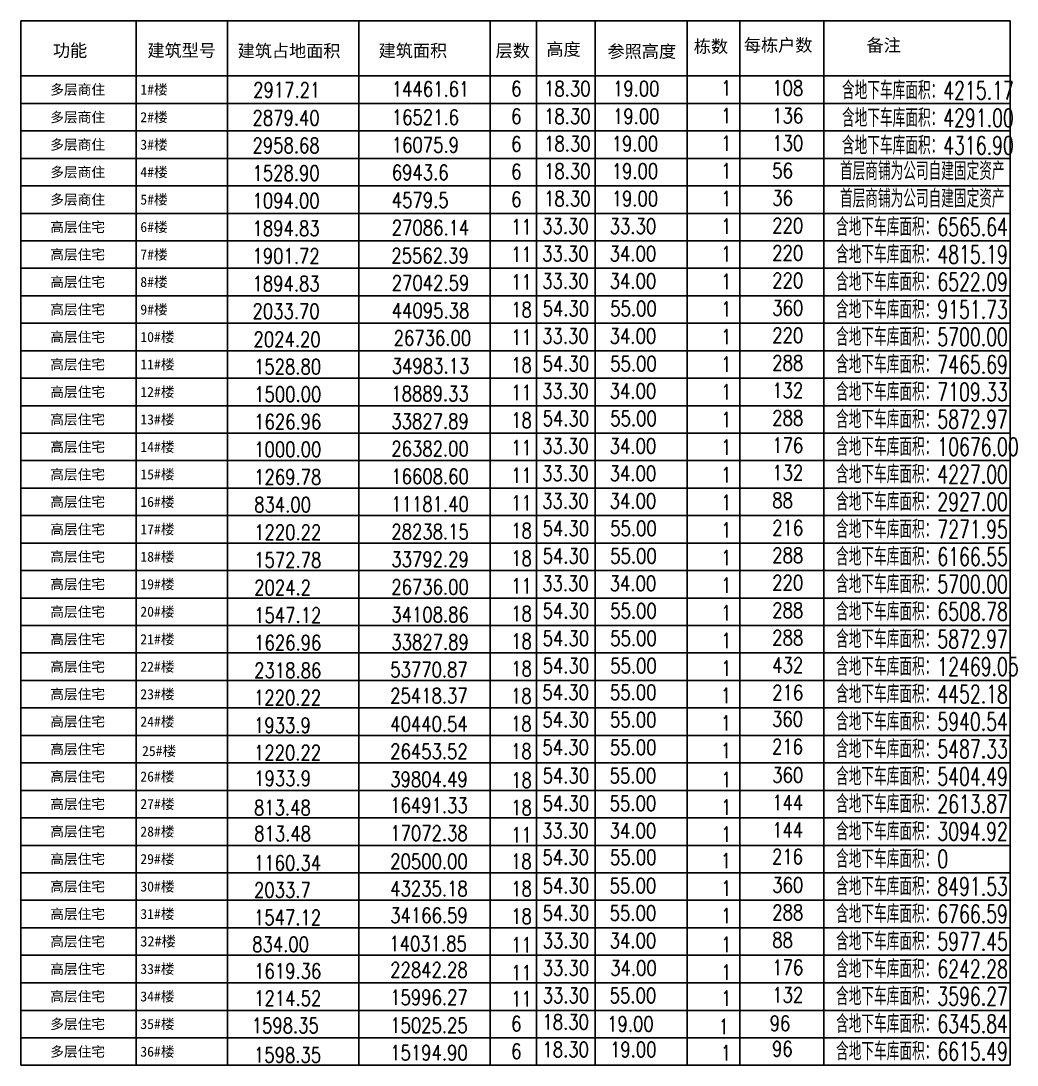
# Model space of a CAD drawing. Extents: x 475 to 1388, y 546 to 1154.
# Drawn here: x 475.2 to 643.7, y 958.4 to 1135.1 of the extents above; entities that cross this region are included whole.
import ezdxf

# ---------------------------------------------------------------- set-up
doc = ezdxf.new("R2010")
doc.units = 0
doc.header["$LTSCALE"] = 1000
doc.header["$MEASUREMENT"] = 0
doc.linetypes.add('CENTERX2', pattern=[4, 2.5, -0.5, 0.5, -0.5])
doc.layers.add('建筑明细表文字', color=20, linetype='CENTERX2', lineweight=18)
doc.layers.add('建筑明细表网格', color=40, linetype='Continuous')
doc.styles.add('-黑体', font='simhei.ttf', dxfattribs={"width": 0.8})
doc.styles.add('HZ', font='simplex.shx', dxfattribs={"width": 0.7, "bigfont": 'hztxt.shx'})

msp = doc.modelspace()

# ---------------------------------------------------------------- linework, layer by layer
at = {"layer": '建筑明细表网格'}
for p, q in [((642.55, 1135.08), (475.17, 1135.08)), ((475.17, 1135.08), (475.17, 958.36)), ((494.66, 1135.08), (494.66, 958.36)), ((510.14, 1135.08), (510.14, 958.36)), ((532.36, 1135.08), (532.36, 958.36)), ((554.59, 1135.08), (554.59, 958.36)), ((562.41, 1135.08), (562.41, 958.36)), ((572.37, 1135.08), (572.37, 958.36)), ((587.92, 1135.08), (587.92, 958.36)), ((596.83, 1135.08), (596.83, 958.36)), ((611.06, 1135.08), (611.06, 958.36)), ((642.55, 1135.08), (642.55, 958.36)), ((642.55, 1125.77), (475.17, 1125.77)), ((642.55, 1125.77), (475.17, 1125.77)), ((642.55, 1121.11), (475.17, 1121.11)), ((642.55, 1121.11), (475.17, 1121.11)), ((642.55, 1116.46), (475.17, 1116.46)), ((642.55, 1111.81), (475.17, 1111.81)), ((642.55, 1111.81), (475.17, 1111.81)), ((642.55, 1107.16), (475.17, 1107.16)), ((642.55, 1107.16), (475.17, 1107.16)), ((642.55, 1102.51), (475.17, 1102.51)), ((642.55, 1102.51), (475.17, 1102.51)), ((642.55, 1097.86), (475.17, 1097.86)), ((642.55, 1093.21), (475.17, 1093.21)), ((642.55, 1088.57), (475.17, 1088.57)), ((642.55, 1083.9), (475.17, 1083.9)), ((642.55, 1083.9), (475.17, 1083.9)), ((642.55, 1083.9), (475.17, 1083.9)), ((642.55, 1079.25), (475.17, 1079.25)), ((642.55, 1074.6), (475.17, 1074.6)), ((642.55, 1069.96), (475.17, 1069.96)), ((642.55, 1065.31), (475.17, 1065.31)), ((642.55, 1060.66), (475.17, 1060.66)), ((642.55, 1056.01), (475.17, 1056.01)), ((642.55, 1051.36), (475.17, 1051.36)), ((642.55, 1046.71), (475.17, 1046.71)), ((642.55, 1042.06), (475.17, 1042.06)), ((642.55, 1042.06), (475.17, 1042.06)), ((642.55, 1042.06), (475.17, 1042.06)), ((642.55, 1037.41), (475.17, 1037.41)), ((642.55, 1037.41), (475.17, 1037.41)), ((642.55, 1032.76), (475.17, 1032.76)), ((642.55, 1028.11), (475.17, 1028.11)), ((642.55, 1028.11), (475.17, 1028.11)), ((642.55, 1028.11), (475.17, 1028.11)), ((642.55, 1028.11), (475.17, 1028.11)), ((642.55, 1028.11), (475.17, 1028.11)), ((642.55, 1023.46), (475.17, 1023.46)), ((642.55, 1018.81), (475.17, 1018.81)), ((642.55, 1014.16), (475.17, 1014.16)), ((642.55, 1009.51), (475.17, 1009.51)), ((642.55, 1004.86), (475.17, 1004.86)), ((642.55, 1000.2), (475.17, 1000.2)), ((642.55, 1000.2), (475.17, 1000.2)), ((642.55, 995.55), (475.17, 995.55)), ((642.55, 990.9), (475.17, 990.9)), ((642.55, 986.25), (475.17, 986.25)), ((642.55, 986.25), (475.17, 986.25)), ((642.55, 981.61), (475.17, 981.61)), ((642.55, 976.96), (475.17, 976.96)), ((642.55, 972.31), (475.17, 972.31)), ((642.55, 967.63), (475.17, 967.63)), ((642.55, 962.96), (475.17, 962.96)), ((642.55, 958.36), (475.17, 958.36)), ((642.55, 958.36), (475.17, 958.36))]:
    msp.add_line(p, q, dxfattribs=at)

# ---------------------------------------------------------------- texts
at = {"layer": '建筑明细表文字', "style": '-黑体'}
for s, height, p in [('功能', 2.125, (480.59, 1129.02)), ('建筑型号', 2.125, (496.58, 1129.02)), ('建筑占地面积', 2.125, (511.85, 1128.95)), ('建筑面积', 2.125, (535.71, 1128.98)), ('层数', 2.125, (555.49, 1128.97)), ('高度', 2.125, (564.09, 1129.21)), ('参照高度', 2.125, (574.44, 1128.86)), ('栋数', 2.125, (589.04, 1129.7)), ('每栋户数', 2.125, (597.51, 1129.9)), ('备注', 2.125, (618.27, 1129.9)), ('多层商住', 1.7, (480.14, 1122.61)), ('1#楼', 1.7, (495.38, 1122.61)), ('多层商住', 1.7, (480.14, 1117.94)), ('2#楼', 1.7, (495.38, 1117.94)), ('多层商住', 1.7, (480.14, 1113.29)), ('3#楼', 1.7, (495.38, 1113.29)), ('多层商住', 1.7, (480.14, 1108.64)), ('4#楼', 1.7, (495.38, 1108.64)), ('多层商住', 1.7, (480.14, 1104)), ('5#楼', 1.7, (495.38, 1104)), ('高层住宅', 1.7, (480.14, 1099.35)), ('6#楼', 1.7, (495.38, 1099.35)), ('高层住宅', 1.7, (480.14, 1094.7)), ('7#楼', 1.7, (495.38, 1094.7)), ('高层住宅', 1.7, (480.14, 1090.05)), ('8#楼', 1.7, (495.38, 1090.05)), ('高层住宅', 1.7, (480.14, 1085.4)), ('9#楼', 1.7, (495.38, 1085.39)), ('高层住宅', 1.7, (480.14, 1080.74)), ('10#楼', 1.7, (495.38, 1080.74)), ('高层住宅', 1.7, (480.14, 1076.09)), ('11#楼', 1.7, (495.38, 1076.09)), ('高层住宅', 1.7, (480.14, 1071.44)), ('12#楼', 1.7, (495.38, 1071.44)), ('高层住宅', 1.7, (480.14, 1066.79)), ('13#楼', 1.7, (495.38, 1066.79)), ('高层住宅', 1.7, (480.14, 1062.14)), ('14#楼', 1.7, (495.38, 1062.14)), ('高层住宅', 1.7, (480.14, 1057.48)), ('15#楼', 1.7, (495.38, 1057.49)), ('高层住宅', 1.7, (480.14, 1052.84)), ('16#楼', 1.7, (495.38, 1052.84)), ('高层住宅', 1.7, (480.14, 1048.19)), ('17#楼', 1.7, (495.38, 1048.19)), ('高层住宅', 1.7, (480.14, 1043.55)), ('18#楼', 1.7, (495.38, 1043.55)), ('高层住宅', 1.7, (480.14, 1038.9)), ('19#楼', 1.7, (495.38, 1038.9)), ('高层住宅', 1.7, (480.14, 1034.23)), ('20#楼', 1.7, (495.38, 1034.25)), ('高层住宅', 1.7, (480.14, 1029.59)), ('21#楼', 1.7, (495.38, 1029.59)), ('高层住宅', 1.7, (480.14, 1024.94)), ('22#楼', 1.7, (495.38, 1024.94)), ('高层住宅', 1.7, (480.14, 1020.29)), ('23#楼', 1.7, (495.38, 1020.29)), ('高层住宅', 1.7, (480.14, 1015.65)), ('24#楼', 1.7, (495.38, 1015.65)), ('高层住宅', 1.7, (480.14, 1010.98)), ('25#楼', 1.7, (495.67, 1010.67)), ('高层住宅', 1.7, (480.14, 1006.35)), ('26#楼', 1.7, (495.38, 1006.35)), ('高层住宅', 1.7, (480.14, 1001.7)), ('27#楼', 1.7, (495.38, 1001.7)), ('高层住宅', 1.7, (480.14, 997.05)), ('28#楼', 1.7, (495.38, 997.04)), ('高层住宅', 1.7, (480.14, 992.4)), ('29#楼', 1.7, (495.38, 992.39)), ('高层住宅', 1.7, (480.14, 987.74)), ('30#楼', 1.7, (495.38, 987.74)), ('高层住宅', 1.7, (480.14, 983.09)), ('31#楼', 1.7, (495.38, 983.09)), ('高层住宅', 1.7, (480.14, 978.44)), ('32#楼', 1.763, (495.38, 978.44)), ('高层住宅', 1.7, (480.14, 973.79)), ('33#楼', 1.7, (495.38, 973.79)), ('高层住宅', 1.7, (480.14, 969.14)), ('34#楼', 1.7, (495.38, 969.14)), ('多层住宅', 1.7, (480.14, 964.47)), ('35#楼', 1.7, (495.38, 964.47)), ('多层住宅', 1.7, (480.14, 959.79)), ('36#楼', 1.7, (495.38, 959.79))]:
    msp.add_text(s, height=height, rotation=360, dxfattribs=at).set_placement(p)
at = {"layer": '建筑明细表文字', "style": 'HZ', "width": 0.8}
for s, p in [('2917.21', (514.47, 1122.11)), ('14461.61', (537.93, 1122.27)), ('6', (558.13, 1122.33)), ('18.30', (563.7, 1122.34)), ('19.00', (575.36, 1122.34)), ('1', (593.66, 1122.43)), ('108', (602.31, 1122.43)), ('2879.40', (514.36, 1117.39)), ('16521.6', (537.93, 1117.5)), ('18.30', (563.7, 1117.67)), ('19.00', (575.36, 1117.67)), ('136', (602.31, 1117.76)), ('2958.68', (514.36, 1112.72)), ('16075.9', (537.93, 1112.82)), ('18.30', (563.7, 1113.02)), ('19.00', (575.14, 1113.02)), ('130', (602.31, 1113.11)), ('1528.90', (514.36, 1108.04)), ('6943.6', (537.93, 1108.15)), ('18.30', (563.7, 1108.38)), ('19.00', (575.14, 1108.38)), ('56', (602.31, 1108.46)), ('36', (602.31, 1103.82)), ('1094.00', (514.36, 1103.37)), ('4579.5', (537.93, 1103.47)), ('18.30', (563.7, 1103.73)), ('19.00', (575.14, 1103.73)), ('1894.83', (514.36, 1098.69)), ('27086.14', (537.93, 1098.8)), ('33.30', (563.37, 1099.07)), ('33.30', (574.81, 1099.07)), ('220', (602.31, 1099.17)), ('1901.72', (514.36, 1094.02)), ('25562.39', (537.85, 1094.06)), ('33.30', (563.37, 1094.42)), ('34.00', (574.81, 1094.42)), ('220', (602.31, 1094.52)), ('33.30', (563.37, 1089.78)), ('34.00', (574.81, 1089.78)), ('220', (602.31, 1089.87)), ('1894.83', (514.36, 1089.34)), ('27042.59', (537.93, 1089.45)), ('2033.70', (514.36, 1084.67)), ('44095.38', (537.93, 1084.77)), ('54.30', (563.46, 1085.13)), ('55.00', (574.9, 1085.13)), ('360', (602.31, 1085.22)), ('2024.20', (514.53, 1079.9)), ('26736.00', (538.25, 1080.13)), ('33.30', (563.37, 1080.46)), ('34.00', (574.81, 1080.46)), ('220', (602.31, 1080.57)), ('54.30', (563.46, 1075.81)), ('55.00', (574.9, 1075.81)), ('288', (602.31, 1075.92)), ('1528.80', (514.62, 1075.27)), ('34983.13', (537.93, 1075.42)), ('1500.00', (514.65, 1070.63)), ('18889.33', (537.85, 1070.74)), ('33.30', (563.37, 1071.16)), ('34.00', (574.81, 1071.16)), ('132', (602.31, 1071.27)), ('288', (602.31, 1066.62)), ('1626.96', (514.65, 1065.96)), ('33827.89', (537.85, 1066.06)), ('54.30', (563.46, 1066.52)), ('55.00', (574.9, 1066.52)), ('26382.00', (537.85, 1061.39)), ('33.30', (563.37, 1061.87)), ('34.00', (574.81, 1061.87)), ('176', (602.31, 1061.98)), ('1000.00', (514.65, 1061.28)), ('1269.78', (514.65, 1056.61)), ('16608.60', (537.85, 1056.71)), ('33.30', (563.37, 1057.22)), ('34.00', (574.81, 1057.22)), ('132', (602.31, 1057.33)), ('33.30', (563.37, 1052.57)), ('34.00', (574.81, 1052.57)), ('88', (602.31, 1052.66)), ('834.00', (514.65, 1051.93)), ('11181.40', (537.85, 1052.04)), ('1220.22', (514.65, 1047.26)), ('28238.15', (537.85, 1047.36)), ('54.30', (563.46, 1047.92)), ('55.00', (574.9, 1047.92)), ('216', (602.31, 1048.01)), ('1572.78', (514.65, 1042.58)), ('33792.29', (537.85, 1042.69)), ('54.30', (563.46, 1043.27)), ('55.00', (574.9, 1043.27)), ('288', (602.31, 1043.37)), ('33.30', (563.37, 1038.62)), ('34.00', (574.81, 1038.62)), ('220', (602.31, 1038.72)), ('2024.2', (514.65, 1037.91)), ('26736.00', (537.85, 1038.01)), ('1547.12', (514.65, 1033.23)), ('34108.86', (537.85, 1033.34)), ('54.30', (563.46, 1033.97)), ('55.00', (574.9, 1033.97)), ('288', (602.31, 1034.07)), ('1626.96', (514.65, 1028.56)), ('33827.89', (537.85, 1028.66)), ('54.30', (563.46, 1029.32)), ('55.00', (574.9, 1029.32)), ('288', (602.31, 1029.42)), ('54.30', (563.46, 1024.67)), ('55.00', (574.9, 1024.67)), ('432', (602.31, 1024.77)), ('2318.86', (514.65, 1023.88)), ('53770.87', (537.67, 1023.99)), ('1220.22', (514.61, 1019.27)), ('25418.37', (537.67, 1019.59)), ('54.30', (563.42, 1020.19)), ('55.00', (574.86, 1020.19)), ('216', (602.31, 1020.13)), ('54.30', (563.42, 1015.53)), ('55.00', (574.86, 1015.53)), ('360', (602.27, 1015.64)), ('1933.9', (514.61, 1014.6)), ('40440.54', (537.67, 1014.82)), ('26453.52', (537.67, 1010.18)), ('54.30', (563.42, 1010.88)), ('55.00', (574.86, 1010.88)), ('216', (602.27, 1010.99)), ('1220.22', (514.61, 1009.95)), ('1933.9', (514.65, 1005.6)), ('39804.49', (537.67, 1005.47)), ('54.30', (563.46, 1006.07)), ('55.00', (574.81, 1006.07)), ('360', (602.31, 1006.17)), ('54.30', (563.46, 1001.41)), ('55.00', (574.81, 1001.41)), ('144', (602.31, 1001.52)), ('813.48', (514.61, 1000.64)), ('16491.33', (537.67, 1001.05)), ('813.48', (514.65, 996.26)), ('17072.38', (537.67, 996.34)), ('33.30', (563.37, 996.76)), ('34.00', (574.81, 996.76)), ('144', (602.31, 996.87)), ('1160.34', (514.61, 991.31)), ('20500.00', (537.67, 991.56)), ('54.30', (563.42, 992.27)), ('55.00', (574.86, 992.27)), ('216', (602.27, 992.38)), ('54.30', (563.46, 987.46)), ('55.00', (574.81, 987.46)), ('360', (602.31, 987.57)), ('2033.7', (514.61, 986.72)), ('43235.18', (537.67, 986.96)), ('1547.12', (514.61, 982.07)), ('34166.59', (537.67, 982.43)), ('54.30', (563.46, 982.82)), ('55.00', (574.81, 982.82)), ('288', (602.31, 982.92)), ('88', (602.31, 978.26)), ('834.00', (514.31, 977.53)), ('14031.85', (537.51, 977.64)), ('33.30', (563.46, 978.17)), ('34.00', (574.81, 978.17)), ('1619.36', (514.65, 973)), ('22842.28', (537.67, 973.21)), ('33.30', (563.46, 973.52)), ('34.00', (574.9, 973.52)), ('176', (602.31, 973.61)), ('1214.52', (514.65, 968.41)), ('15996.27', (537.67, 968.55)), ('33.30', (563.46, 968.87)), ('55.00', (574.81, 968.87)), ('132', (602.31, 968.96)), ('18.30', (563.42, 964.4)), ('96', (601.88, 964.16)), ('1598.35', (514.22, 963.79)), ('15025.25', (537.67, 963.82)), ('19.00', (574.38, 964.05)), ('15194.90', (537.67, 959.18)), ('18.30', (563.42, 959.73)), ('19.00', (574.86, 959.73)), ('96', (602.27, 959.84)), ('1598.35', (514.61, 958.8))]:
    msp.add_text(s, height=2.55, rotation=360, dxfattribs=at).set_placement(p)
at = {"layer": '建筑明细表文字', "style": 'HZ', "width": 0.7}
for s, p in [('含地下车库面积：4215.17', (614.11, 1121.79)), ('含地下车库面积：4291.00', (614.11, 1117.13)), ('含地下车库面积：4316.90', (614.11, 1112.48)), ('首层商铺为公司自建固定资产', (613.77, 1108.13)), ('首层商铺为公司自建固定资产', (613.77, 1103.48)), ('含地下车库面积：6565.64', (613.11, 1098.68)), ('含地下车库面积：4815.19', (613.11, 1094.03)), ('含地下车库面积：6522.09', (613.11, 1089.38)), ('含地下车库面积：9151.73', (613.11, 1084.71)), ('含地下车库面积：5700.00', (613.11, 1080.07)), ('含地下车库面积：7465.69', (613.11, 1075.42)), ('含地下车库面积：7109.33', (613.11, 1070.77)), ('含地下车库面积：5872.97', (613.11, 1066.12)), ('含地下车库面积：10676.00', (613.11, 1061.47)), ('含地下车库面积：4227.00', (613.11, 1056.82)), ('含地下车库面积：2927.00', (613.11, 1052.17)), ('含地下车库面积：7271.95', (613.11, 1047.52)), ('含地下车库面积：6166.55', (613.11, 1042.88)), ('含地下车库面积：5700.00', (613.11, 1038.23)), ('含地下车库面积：6508.78', (613.11, 1033.58)), ('含地下车库面积：5872.97', (613.11, 1028.93)), ('含地下车库面积：12469.05', (613.11, 1024.27)), ('含地下车库面积：4452.18', (613.11, 1019.62)), ('含地下车库面积：5940.54', (613.11, 1014.97)), ('含地下车库面积：5487.33', (613.11, 1010.33)), ('含地下车库面积：5404.49', (613.11, 1005.68)), ('含地下车库面积：2613.87', (613.11, 1001.03)), ('含地下车库面积：3094.92', (613.11, 996.38)), ('含地下车库面积：0', (613.11, 991.73)), ('含地下车库面积：8491.53', (613.11, 987.07)), ('含地下车库面积：6766.59', (613.11, 982.42)), ('含地下车库面积：5977.45', (613.11, 977.77)), ('含地下车库面积：6242.28', (613.11, 973.12)), ('含地下车库面积：3596.27', (613.11, 968.47)), ('含地下车库面积：6345.84', (613.11, 963.82)), ('含地下车库面积：6615.49', (613.11, 959.17))]:
    msp.add_text(s, height=3.06, dxfattribs=at).set_placement(p)
at = {"layer": '建筑明细表文字', "style": 'HZ', "oblique": 360, "width": 0.8}
for s, p in [('6', (558.13, 1117.66)), ('1', (593.66, 1117.75)), ('6', (558.13, 1112.98)), ('1', (593.66, 1113.08)), ('6', (558.13, 1108.31)), ('1', (593.66, 1108.4)), ('6', (558.13, 1103.63)), ('1', (593.66, 1103.73)), ('11', (558.13, 1098.96)), ('1', (593.66, 1099.05)), ('11', (558.13, 1094.28)), ('1', (593.66, 1094.38)), ('11', (558.13, 1089.61)), ('1', (593.66, 1089.7)), ('18', (558.13, 1084.93)), ('1', (593.66, 1085.03)), ('11', (558.13, 1080.26)), ('1', (593.66, 1080.35)), ('18', (558.13, 1075.58)), ('1', (593.66, 1075.68)), ('11', (558.13, 1070.91)), ('1', (593.66, 1071)), ('18', (558.13, 1066.23)), ('1', (593.66, 1066.33)), ('11', (558.13, 1061.56)), ('1', (593.66, 1061.65)), ('11', (558.13, 1056.88)), ('1', (593.66, 1056.98)), ('11', (558.13, 1052.21)), ('1', (593.66, 1052.3)), ('18', (558.13, 1047.53)), ('1', (593.66, 1047.63)), ('18', (558.13, 1042.86)), ('1', (593.66, 1042.95)), ('11', (558.13, 1038.18)), ('1', (593.66, 1038.28)), ('18', (558.13, 1033.51)), ('1', (593.66, 1033.6)), ('18', (558.13, 1028.83)), ('1', (593.66, 1028.93)), ('1', (593.66, 1024.25)), ('18', (558.13, 1024.16)), ('18', (558.1, 1019.55)), ('1', (593.62, 1019.64)), ('18', (558.1, 1014.87)), ('1', (593.62, 1014.97)), ('18', (558.1, 1010.22)), ('1', (593.62, 1010.32)), ('18', (558.13, 1005.31)), ('1', (593.66, 1005.41)), ('18', (558.13, 1000.65)), ('1', (593.66, 1000.74)), ('11', (558.13, 996.05)), ('1', (593.66, 996.15)), ('18', (558.1, 991.59)), ('1', (593.62, 991.68)), ('18', (558.13, 986.93)), ('1', (593.66, 987.02)), ('18', (558.13, 982.28)), ('1', (593.66, 982.37)), ('11', (558.13, 977.41)), ('1', (593.66, 977.5)), ('11', (558.13, 972.71)), ('1', (593.66, 972.8)), ('11', (558.13, 968.3)), ('1', (593.66, 968.4)), ('6', (558.13, 964.1)), ('1', (593.23, 963.6)), ('6', (558.13, 959.43)), ('1', (593.62, 959.17))]:
    msp.add_text(s, height=2.55, rotation=360, dxfattribs=at).set_placement(p)

doc.saveas('drawing.dxf')
